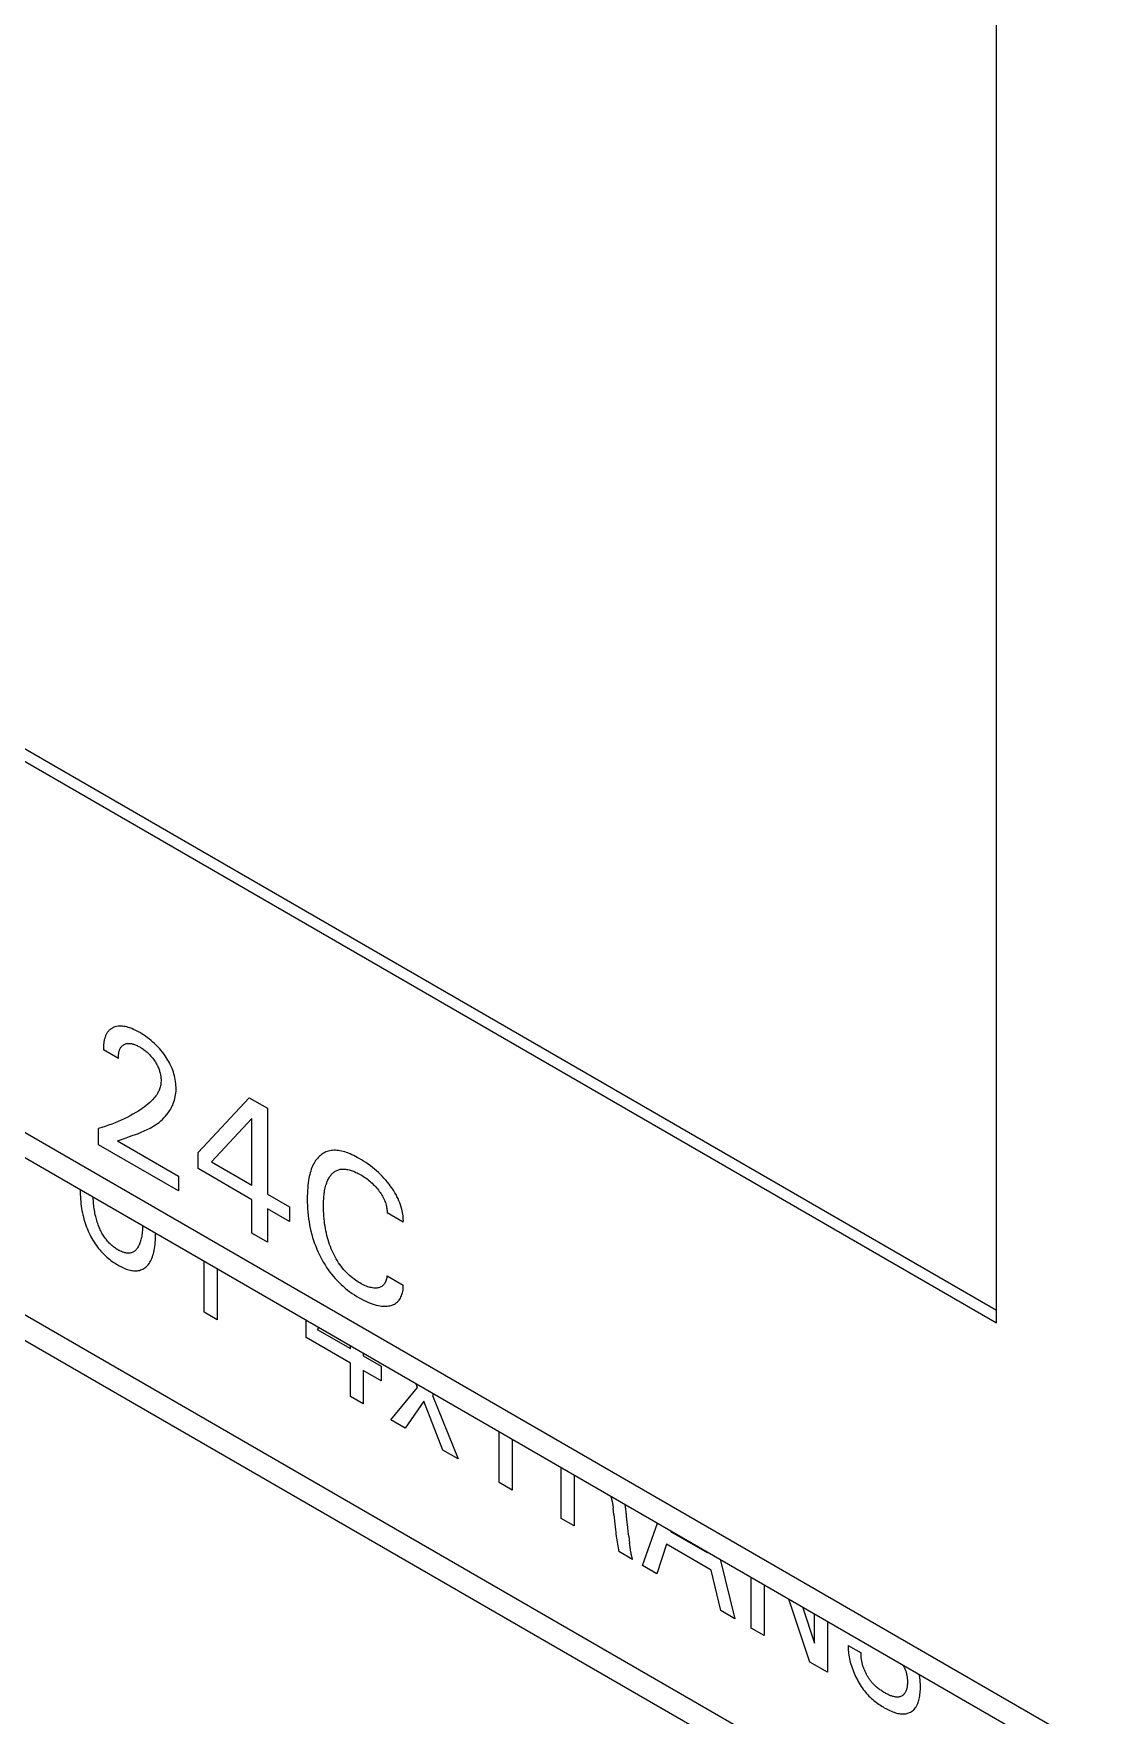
# Model space of a CAD drawing. Extents: x 0 to 420, y 0 to 297.
# Drawn here: x 179.54 to 193.99, y 131.68 to 154.25 of the extents above; entities that cross this region are included whole.
import ezdxf

# ---------------------------------------------------------------- set-up
doc = ezdxf.new("R2010")
doc.units = 0
doc.header["$LTSCALE"] = 23.1
doc.layers.get('0').update_dxf_attribs({"linetype": 'CONTINUOUS'})
doc.layers.add('40000_ISO', color=7, linetype='CONTINUOUS')

msp = doc.modelspace()

# ---------------------------------------------------------------- linework, layer by layer
at = {"color": 7, "linetype": 'CONTINUOUS'}
for p, q in [((184.502, 138.301), (184.284, 138.427)), ((184.284, 137.581), (184.502, 137.456))]:
    msp.add_line(p, q, dxfattribs=at)
for points in [[(184.502, 138.301), (184.503, 138.321), (184.502, 138.342), (184.5, 138.363), (184.498, 138.385), (184.495, 138.407), (184.491, 138.429), (184.486, 138.451), (184.481, 138.474), (184.473, 138.503), (184.464, 138.531), (184.454, 138.56), (184.443, 138.588), (184.431, 138.616), (184.417, 138.644), (184.404, 138.669), (184.39, 138.694), (184.375, 138.718), (184.36, 138.742), (184.344, 138.765), (184.327, 138.788), (184.311, 138.81), (184.288, 138.838), (184.266, 138.865), (184.242, 138.891), (184.219, 138.916), (184.195, 138.94), (184.168, 138.965), (184.142, 138.989), (184.115, 139.012), (184.088, 139.034), (184.061, 139.055), (184.03, 139.077), (184, 139.098), (183.969, 139.118), (183.939, 139.137), (183.908, 139.155), (183.884, 139.169), (183.86, 139.182), (183.836, 139.194), (183.812, 139.205), (183.788, 139.216), (183.764, 139.225), (183.74, 139.234), (183.717, 139.242), (183.693, 139.248), (183.672, 139.253), (183.652, 139.257), (183.631, 139.261), (183.611, 139.263), (183.591, 139.264), (183.572, 139.264), (183.553, 139.263), (183.534, 139.261), (183.516, 139.258), (183.498, 139.254), (183.481, 139.249), (183.464, 139.242), (183.448, 139.235), (183.432, 139.227), (183.417, 139.217), (183.403, 139.207), (183.389, 139.196), (183.376, 139.184), (183.362, 139.171), (183.349, 139.156), (183.337, 139.141), (183.325, 139.125), (183.314, 139.108), (183.304, 139.09), (183.294, 139.072), (183.285, 139.053), (183.276, 139.031), (183.267, 139.009), (183.26, 138.986), (183.253, 138.962), (183.246, 138.938), (183.24, 138.913), (183.235, 138.888), (183.231, 138.862), (183.225, 138.828), (183.221, 138.794), (183.218, 138.759), (183.215, 138.723), (183.214, 138.687), (183.213, 138.65), (183.212, 138.613)], [(183.439, 138.673), (183.441, 138.688), (183.443, 138.702), (183.446, 138.722), (183.45, 138.741), (183.454, 138.759), (183.458, 138.777), (183.463, 138.795), (183.469, 138.812), (183.474, 138.829), (183.481, 138.846), (183.486, 138.858), (183.492, 138.871), (183.498, 138.883), (183.505, 138.895), (183.512, 138.906), (183.519, 138.917), (183.527, 138.927), (183.535, 138.937), (183.543, 138.946), (183.552, 138.955), (183.561, 138.963), (183.57, 138.97), (183.579, 138.977), (183.589, 138.983), (183.599, 138.989), (183.61, 138.994), (183.621, 138.999), (183.632, 139.003), (183.644, 139.006), (183.655, 139.009), (183.667, 139.01), (183.68, 139.012), (183.693, 139.012), (183.705, 139.012), (183.718, 139.011), (183.732, 139.01), (183.745, 139.008), (183.759, 139.005), (183.773, 139.002), (183.788, 138.998), (183.803, 138.993), (183.819, 138.988), (183.835, 138.982), (183.851, 138.975), (183.866, 138.968), (183.882, 138.961), (183.898, 138.953), (183.914, 138.944), (183.93, 138.935), (183.948, 138.924), (183.966, 138.913), (183.984, 138.901), (184.002, 138.889), (184.02, 138.876), (184.036, 138.863), (184.052, 138.85), (184.068, 138.836), (184.084, 138.822), (184.099, 138.807), (184.114, 138.792), (184.128, 138.777), (184.141, 138.762), (184.155, 138.746), (184.168, 138.729), (184.18, 138.713), (184.192, 138.697), (184.203, 138.681), (184.213, 138.664), (184.223, 138.647), (184.233, 138.63), (184.241, 138.613), (184.248, 138.596), (184.255, 138.579), (184.261, 138.563), (184.266, 138.546), (184.271, 138.529), (184.275, 138.513), (184.278, 138.498), (184.28, 138.483), (184.282, 138.469), (184.284, 138.454), (184.284, 138.44), (184.284, 138.427)], [(183.212, 138.613), (183.213, 138.569), (183.214, 138.525), (183.217, 138.481), (183.22, 138.436), (183.225, 138.39), (183.231, 138.344), (183.237, 138.303), (183.244, 138.262), (183.253, 138.22), (183.262, 138.178), (183.273, 138.136), (183.285, 138.093), (183.298, 138.054), (183.311, 138.015), (183.326, 137.976), (183.342, 137.937), (183.359, 137.898), (183.377, 137.859), (183.394, 137.825), (183.412, 137.791), (183.431, 137.758), (183.451, 137.725), (183.472, 137.692), (183.494, 137.661), (183.516, 137.63), (183.54, 137.6), (183.564, 137.57), (183.589, 137.542), (183.614, 137.515), (183.64, 137.488), (183.667, 137.463), (183.693, 137.439), (183.723, 137.413), (183.754, 137.389), (183.784, 137.366), (183.815, 137.344), (183.846, 137.323), (183.877, 137.304), (183.908, 137.285), (183.938, 137.269), (183.968, 137.253), (183.997, 137.239), (184.027, 137.225), (184.057, 137.213), (184.084, 137.203), (184.11, 137.195), (184.137, 137.187), (184.163, 137.181), (184.189, 137.176), (184.209, 137.174), (184.229, 137.172), (184.248, 137.172), (184.268, 137.172), (184.287, 137.173), (184.305, 137.175), (184.322, 137.179), (184.338, 137.183), (184.354, 137.188), (184.37, 137.194), (184.384, 137.201), (184.398, 137.21), (184.412, 137.22), (184.423, 137.23), (184.434, 137.241), (184.445, 137.254), (184.454, 137.267), (184.463, 137.281), (184.47, 137.297), (184.478, 137.313), (184.484, 137.331), (184.49, 137.35), (184.494, 137.369), (184.498, 137.39), (184.5, 137.411), (184.502, 137.433), (184.502, 137.456)], [(184.284, 137.581), (184.282, 137.566), (184.28, 137.551), (184.277, 137.537), (184.273, 137.524), (184.268, 137.511), (184.263, 137.498), (184.257, 137.487), (184.251, 137.477), (184.244, 137.468), (184.237, 137.459), (184.229, 137.451), (184.221, 137.444), (184.212, 137.437), (184.202, 137.432), (184.192, 137.427), (184.181, 137.423), (184.17, 137.42), (184.158, 137.418), (184.145, 137.416), (184.132, 137.415), (184.118, 137.415), (184.104, 137.416), (184.089, 137.418), (184.074, 137.421), (184.058, 137.424), (184.042, 137.429), (184.026, 137.434), (184.01, 137.44), (183.992, 137.447), (183.974, 137.455), (183.956, 137.464), (183.938, 137.474), (183.92, 137.484), (183.9, 137.496), (183.88, 137.508), (183.86, 137.522), (183.84, 137.536), (183.82, 137.551), (183.801, 137.567), (183.781, 137.584), (183.762, 137.601), (183.742, 137.621), (183.723, 137.641), (183.704, 137.662), (183.685, 137.684), (183.667, 137.707), (183.65, 137.73), (183.633, 137.754), (183.617, 137.78), (183.601, 137.806), (183.586, 137.833), (183.572, 137.86), (183.559, 137.888), (183.546, 137.915), (183.534, 137.943), (183.523, 137.972), (183.512, 138.002), (183.502, 138.031), (183.493, 138.061), (183.484, 138.09), (183.477, 138.119), (183.469, 138.152), (183.462, 138.184), (183.456, 138.216), (183.451, 138.248), (183.446, 138.279), (183.442, 138.31), (183.439, 138.346), (183.436, 138.381), (183.433, 138.415), (183.432, 138.449), (183.431, 138.483), (183.431, 138.516), (183.431, 138.549), (183.432, 138.58), (183.434, 138.612), (183.436, 138.642), (183.439, 138.673)]]:
    msp.add_lwpolyline(points, dxfattribs=at)
at = {"layer": '40000_ISO', "color": 7, "linetype": 'CONTINUOUS'}
for p, q in [((192.467, 136.951), (192.467, 158.017)), ((169.133, 150.423), (192.467, 136.951)), ((192.467, 137.115), (169.274, 150.505)), ((164.855, 147.912), (213.999, 119.54)), ((165.061, 147.455), (214.206, 119.082)), ((220.009, 113.62), (170.865, 141.993)), ((171.072, 141.535), (220.216, 113.162)), ((180.51, 140.81), (180.506, 140.802)), ((180.514, 140.819), (180.51, 140.81)), ((180.518, 140.827), (180.514, 140.819)), ((180.523, 140.834), (180.518, 140.827)), ((180.527, 140.842), (180.523, 140.834)), ((180.532, 140.849), (180.527, 140.842)), ((180.538, 140.856), (180.532, 140.849)), ((180.543, 140.862), (180.538, 140.856)), ((180.549, 140.869), (180.543, 140.862)), ((180.555, 140.875), (180.549, 140.869)), ((180.561, 140.88), (180.555, 140.875)), ((180.567, 140.885), (180.561, 140.88)), ((180.573, 140.89), (180.567, 140.885)), ((180.58, 140.895), (180.573, 140.89)), ((180.587, 140.9), (180.58, 140.895)), ((180.594, 140.904), (180.587, 140.9)), ((180.601, 140.907), (180.594, 140.904)), ((180.609, 140.911), (180.601, 140.907)), ((180.616, 140.914), (180.609, 140.911)), ((180.622, 140.916), (180.616, 140.914)), ((180.628, 140.919), (180.622, 140.916)), ((180.634, 140.921), (180.628, 140.919)), ((180.653, 140.925), (180.634, 140.921)), ((180.673, 140.928), (180.653, 140.925)), ((180.693, 140.93), (180.673, 140.928)), ((180.713, 140.93), (180.693, 140.93)), ((180.732, 140.929), (180.713, 140.93)), ((180.751, 140.926), (180.732, 140.929)), ((180.77, 140.923), (180.751, 140.926)), ((180.79, 140.919), (180.77, 140.923)), ((180.809, 140.913), (180.79, 140.919)), ((180.829, 140.907), (180.809, 140.913)), ((180.856, 140.897), (180.829, 140.907)), ((180.882, 140.885), (180.856, 140.897)), ((180.909, 140.873), (180.882, 140.885)), ((180.936, 140.859), (180.909, 140.873)), ((180.963, 140.844), (180.936, 140.859)), ((180.99, 140.828), (180.963, 140.844)), ((181.016, 140.811), (180.99, 140.828)), ((181.042, 140.794), (181.016, 140.811)), ((180.476, 140.651), (180.475, 140.639)), ((180.475, 140.639), (180.475, 140.626)), ((180.475, 140.626), (180.475, 140.614)), ((180.677, 140.497), (180.475, 140.614)), ((180.477, 140.676), (180.476, 140.664)), ((180.476, 140.664), (180.476, 140.651)), ((180.478, 140.688), (180.477, 140.676)), ((180.48, 140.699), (180.478, 140.688)), ((180.481, 140.711), (180.48, 140.699)), ((180.483, 140.723), (180.481, 140.711)), ((180.485, 140.734), (180.483, 140.723)), ((180.488, 140.745), (180.485, 140.734)), ((180.491, 140.756), (180.488, 140.745)), ((180.493, 140.765), (180.491, 140.756)), ((180.496, 140.775), (180.493, 140.765)), ((180.499, 140.784), (180.496, 140.775)), ((180.503, 140.793), (180.499, 140.784)), ((180.506, 140.802), (180.503, 140.793)), ((180.683, 140.572), (180.685, 140.584)), ((180.685, 140.584), (180.688, 140.594)), ((180.688, 140.594), (180.691, 140.604)), ((180.691, 140.604), (180.694, 140.613)), ((180.694, 140.613), (180.698, 140.622)), ((180.698, 140.622), (180.702, 140.63)), ((180.702, 140.63), (180.707, 140.639)), ((180.707, 140.639), (180.712, 140.646)), ((180.712, 140.646), (180.717, 140.653)), ((180.717, 140.653), (180.722, 140.66)), ((180.722, 140.66), (180.728, 140.666)), ((180.728, 140.666), (180.735, 140.671)), ((180.735, 140.671), (180.741, 140.676)), ((180.741, 140.676), (180.748, 140.681)), ((180.748, 140.681), (180.755, 140.685)), ((180.755, 140.685), (180.763, 140.688)), ((180.763, 140.688), (180.771, 140.691)), ((180.771, 140.691), (180.779, 140.694)), ((180.779, 140.694), (180.787, 140.696)), ((180.787, 140.696), (180.796, 140.697)), ((180.796, 140.697), (180.805, 140.698)), ((180.805, 140.698), (180.814, 140.699)), ((180.814, 140.699), (180.823, 140.698)), ((180.823, 140.698), (180.833, 140.698)), ((180.833, 140.698), (180.843, 140.697)), ((180.843, 140.697), (180.852, 140.695)), ((180.852, 140.695), (180.862, 140.693)), ((180.862, 140.693), (180.873, 140.69)), ((180.873, 140.69), (180.883, 140.687)), ((180.883, 140.687), (180.894, 140.683)), ((180.894, 140.683), (180.906, 140.679)), ((180.906, 140.679), (180.917, 140.674)), ((180.917, 140.674), (180.929, 140.668)), ((180.929, 140.668), (180.94, 140.663)), ((180.94, 140.663), (180.952, 140.657)), ((180.952, 140.657), (180.963, 140.65)), ((180.963, 140.65), (180.976, 140.642)), ((180.976, 140.642), (180.99, 140.634)), ((180.99, 140.634), (181.003, 140.625)), ((181.003, 140.625), (181.016, 140.616)), ((181.016, 140.616), (181.029, 140.607)), ((181.029, 140.607), (181.042, 140.597)), ((181.068, 140.775), (181.042, 140.794)), ((181.042, 140.597), (181.052, 140.589)), ((181.052, 140.589), (181.062, 140.58)), ((181.094, 140.755), (181.068, 140.775)), ((181.118, 140.736), (181.094, 140.755)), ((181.141, 140.717), (181.118, 140.736)), ((181.163, 140.696), (181.141, 140.717)), ((181.186, 140.674), (181.163, 140.696)), ((181.208, 140.651), (181.186, 140.674)), ((181.228, 140.629), (181.208, 140.651)), ((181.248, 140.606), (181.228, 140.629)), ((181.267, 140.582), (181.248, 140.606)), ((180.677, 140.523), (180.678, 140.536)), ((180.677, 140.51), (180.677, 140.523)), ((180.677, 140.497), (180.677, 140.51)), ((180.678, 140.536), (180.679, 140.548)), ((180.679, 140.548), (180.681, 140.56)), ((180.681, 140.56), (180.683, 140.572)), ((181.062, 140.58), (181.071, 140.571)), ((181.071, 140.571), (181.081, 140.562)), ((181.081, 140.562), (181.091, 140.553)), ((181.091, 140.553), (181.1, 140.543)), ((181.1, 140.543), (181.109, 140.533)), ((181.109, 140.533), (181.119, 140.522)), ((181.119, 140.522), (181.129, 140.51)), ((181.129, 140.51), (181.139, 140.498)), ((181.139, 140.498), (181.148, 140.486)), ((181.148, 140.486), (181.157, 140.473)), ((181.157, 140.473), (181.166, 140.46)), ((181.166, 140.46), (181.174, 140.449)), ((181.174, 140.449), (181.181, 140.437)), ((181.181, 140.437), (181.188, 140.424)), ((181.188, 140.424), (181.195, 140.412)), ((181.195, 140.412), (181.201, 140.4)), ((181.201, 140.4), (181.207, 140.387)), ((181.207, 140.387), (181.213, 140.374)), ((181.213, 140.374), (181.218, 140.362)), ((181.218, 140.362), (181.223, 140.349)), ((181.286, 140.558), (181.267, 140.582)), ((181.304, 140.532), (181.286, 140.558)), ((181.319, 140.509), (181.304, 140.532)), ((181.334, 140.486), (181.319, 140.509)), ((181.348, 140.462), (181.334, 140.486)), ((181.362, 140.438), (181.348, 140.462)), ((181.374, 140.413), (181.362, 140.438)), ((181.386, 140.388), (181.374, 140.413)), ((181.397, 140.363), (181.386, 140.388)), ((181.406, 140.339), (181.397, 140.363)), ((181.223, 140.349), (181.227, 140.336)), ((181.227, 140.336), (181.231, 140.323)), ((181.231, 140.323), (181.235, 140.31)), ((181.235, 140.31), (181.238, 140.298)), ((181.238, 140.298), (181.241, 140.285)), ((181.241, 140.285), (181.243, 140.271)), ((181.245, 140.143), (181.242, 140.128)), ((181.243, 140.271), (181.246, 140.257)), ((181.248, 140.159), (181.245, 140.143)), ((181.246, 140.257), (181.247, 140.244)), ((181.247, 140.244), (181.249, 140.23)), ((181.249, 140.175), (181.248, 140.159)), ((181.249, 140.23), (181.25, 140.217)), ((181.25, 140.192), (181.249, 140.175)), ((181.25, 140.217), (181.25, 140.204)), ((181.25, 140.204), (181.25, 140.192)), ((181.415, 140.314), (181.406, 140.339)), ((181.423, 140.289), (181.415, 140.314)), ((181.429, 140.264), (181.423, 140.289)), ((181.435, 140.239), (181.429, 140.264)), ((181.441, 140.213), (181.435, 140.239)), ((181.445, 140.186), (181.441, 140.213)), ((181.448, 140.16), (181.445, 140.186)), ((181.45, 140.135), (181.448, 140.16)), ((181.452, 140.11), (181.45, 140.135)), ((181.099, 139.906), (181.074, 139.884)), ((181.113, 139.919), (181.099, 139.906)), ((181.127, 139.933), (181.113, 139.919)), ((181.141, 139.947), (181.127, 139.933)), ((181.154, 139.962), (181.141, 139.947)), ((181.167, 139.977), (181.154, 139.962)), ((181.179, 139.993), (181.167, 139.977)), ((181.191, 140.01), (181.179, 139.993)), ((181.202, 140.028), (181.191, 140.01)), ((181.212, 140.047), (181.202, 140.028)), ((181.218, 140.059), (181.212, 140.047)), ((181.224, 140.072), (181.218, 140.059)), ((181.229, 140.085), (181.224, 140.072)), ((181.234, 140.099), (181.229, 140.085)), ((181.238, 140.113), (181.234, 140.099)), ((181.242, 140.128), (181.238, 140.113)), ((181.414, 139.891), (181.422, 139.913)), ((181.422, 139.913), (181.429, 139.935)), ((181.429, 139.935), (181.436, 139.958)), ((181.436, 139.958), (181.441, 139.982)), ((181.441, 139.982), (181.445, 140.007)), ((181.445, 140.007), (181.449, 140.032)), ((181.449, 140.032), (181.451, 140.058)), ((181.451, 140.058), (181.452, 140.085)), ((181.452, 140.085), (181.452, 140.11)), ((181.746, 139.234), (182.432, 139.969)), ((182.432, 139.969), (182.678, 139.827)), ((180.756, 139.686), (180.715, 139.667)), ((180.795, 139.706), (180.756, 139.686)), ((180.834, 139.726), (180.795, 139.706)), ((180.873, 139.747), (180.834, 139.726)), ((180.91, 139.769), (180.873, 139.747)), ((180.939, 139.786), (180.91, 139.769)), ((180.967, 139.804), (180.939, 139.786)), ((180.994, 139.823), (180.967, 139.804)), ((181.021, 139.842), (180.994, 139.823)), ((181.048, 139.863), (181.021, 139.842)), ((181.074, 139.884), (181.048, 139.863)), ((181.268, 139.677), (181.289, 139.698)), ((181.289, 139.698), (181.309, 139.72)), ((181.309, 139.72), (181.328, 139.743)), ((181.328, 139.743), (181.347, 139.767)), ((181.347, 139.767), (181.364, 139.793)), ((181.364, 139.793), (181.375, 139.811)), ((181.375, 139.811), (181.386, 139.83)), ((181.386, 139.83), (181.396, 139.85)), ((181.396, 139.85), (181.406, 139.87)), ((181.406, 139.87), (181.414, 139.891)), ((182.469, 139.691), (181.928, 139.109)), ((182.469, 138.796), (182.469, 139.691)), ((182.678, 139.827), (182.678, 138.676)), ((180.456, 139.568), (180.411, 139.555)), ((180.411, 139.339), (180.411, 139.555)), ((180.501, 139.583), (180.456, 139.568)), ((180.545, 139.599), (180.501, 139.583)), ((180.589, 139.615), (180.545, 139.599)), ((180.632, 139.632), (180.589, 139.615)), ((180.674, 139.649), (180.632, 139.632)), ((180.715, 139.667), (180.674, 139.649)), ((180.824, 139.447), (180.864, 139.461)), ((180.864, 139.461), (180.905, 139.476)), ((180.905, 139.476), (180.945, 139.491)), ((180.945, 139.491), (180.985, 139.507)), ((180.985, 139.507), (181.025, 139.524)), ((181.025, 139.524), (181.064, 139.542)), ((181.064, 139.542), (181.102, 139.561)), ((181.102, 139.561), (181.127, 139.575)), ((181.127, 139.575), (181.152, 139.59)), ((181.152, 139.59), (181.177, 139.605)), ((181.177, 139.605), (181.2, 139.622)), ((181.2, 139.622), (181.224, 139.639)), ((181.224, 139.639), (181.246, 139.658)), ((181.246, 139.658), (181.268, 139.677)), ((181.484, 138.72), (180.411, 139.339)), ((180.665, 139.389), (180.704, 139.404)), ((180.665, 139.389), (181.484, 138.916)), ((180.704, 139.404), (180.743, 139.418)), ((180.743, 139.418), (180.783, 139.433)), ((180.783, 139.433), (180.824, 139.447)), ((181.746, 139.018), (181.746, 139.234)), ((182.469, 138.6), (181.746, 139.018)), ((181.928, 139.109), (182.469, 138.796)), ((181.484, 138.916), (181.484, 138.72)), ((180.164, 138.73), (180.164, 138.7)), ((180.164, 138.7), (180.165, 138.669)), ((180.165, 138.669), (180.167, 138.639)), ((180.167, 138.639), (180.169, 138.607)), ((180.169, 138.607), (180.171, 138.576)), ((180.171, 138.576), (180.175, 138.544)), ((180.34, 138.612), (180.339, 138.634)), ((180.341, 138.59), (180.34, 138.612)), ((180.343, 138.568), (180.341, 138.59)), ((180.345, 138.546), (180.343, 138.568)), ((182.469, 138.151), (182.469, 138.6)), ((182.678, 138.676), (182.972, 138.506)), ((180.175, 138.544), (180.179, 138.512)), ((180.179, 138.512), (180.183, 138.484)), ((180.183, 138.484), (180.188, 138.456)), ((180.188, 138.456), (180.193, 138.427)), ((180.193, 138.427), (180.2, 138.398)), ((180.2, 138.398), (180.207, 138.369)), ((180.207, 138.369), (180.214, 138.34)), ((180.214, 138.34), (180.223, 138.311)), ((180.347, 138.523), (180.345, 138.546)), ((180.349, 138.503), (180.347, 138.523)), ((180.352, 138.482), (180.349, 138.503)), ((180.355, 138.461), (180.352, 138.482)), ((180.359, 138.44), (180.355, 138.461)), ((180.363, 138.419), (180.359, 138.44)), ((180.367, 138.398), (180.363, 138.419)), ((180.372, 138.377), (180.367, 138.398)), ((180.377, 138.358), (180.372, 138.377)), ((180.382, 138.339), (180.377, 138.358)), ((180.388, 138.32), (180.382, 138.339)), ((182.678, 138.48), (182.678, 138.031)), ((182.972, 138.31), (182.678, 138.48)), ((182.972, 138.506), (182.972, 138.31)), ((180.223, 138.311), (180.231, 138.285)), ((180.231, 138.285), (180.24, 138.258)), ((180.24, 138.258), (180.25, 138.232)), ((180.25, 138.232), (180.261, 138.206)), ((180.261, 138.206), (180.272, 138.179)), ((180.272, 138.179), (180.284, 138.153)), ((180.284, 138.153), (180.297, 138.127)), ((180.297, 138.127), (180.309, 138.103)), ((180.309, 138.103), (180.322, 138.079)), ((180.394, 138.3), (180.388, 138.32)), ((180.4, 138.281), (180.394, 138.3)), ((180.407, 138.262), (180.4, 138.281)), ((180.415, 138.243), (180.407, 138.262)), ((180.421, 138.228), (180.415, 138.243)), ((180.427, 138.213), (180.421, 138.228)), ((180.434, 138.198), (180.427, 138.213)), ((180.441, 138.184), (180.434, 138.198)), ((180.448, 138.169), (180.441, 138.184)), ((180.456, 138.154), (180.448, 138.169)), ((180.464, 138.14), (180.456, 138.154)), ((180.472, 138.126), (180.464, 138.14)), ((180.481, 138.112), (180.472, 138.126)), ((180.491, 138.097), (180.481, 138.112)), ((180.99, 138.113), (180.986, 138.096)), ((180.992, 138.131), (180.99, 138.113)), ((180.995, 138.149), (180.992, 138.131)), ((180.997, 138.169), (180.995, 138.149)), ((180.999, 138.189), (180.997, 138.169)), ((181, 138.21), (180.999, 138.189)), ((181.002, 138.23), (181, 138.21)), ((181.002, 138.252), (181.002, 138.23)), ((181.176, 138.116), (181.177, 138.146)), ((181.176, 138.086), (181.176, 138.116)), ((182.678, 138.031), (182.469, 138.151)), ((180.322, 138.079), (180.336, 138.056)), ((180.336, 138.056), (180.35, 138.032)), ((180.35, 138.032), (180.365, 138.01)), ((180.365, 138.01), (180.381, 137.987)), ((180.381, 137.987), (180.397, 137.966)), ((180.397, 137.966), (180.411, 137.947)), ((180.411, 137.947), (180.426, 137.929)), ((180.426, 137.929), (180.442, 137.911)), ((180.442, 137.911), (180.457, 137.894)), ((180.457, 137.894), (180.473, 137.878)), ((180.473, 137.878), (180.489, 137.862)), ((180.501, 138.083), (180.491, 138.097)), ((180.511, 138.07), (180.501, 138.083)), ((180.522, 138.056), (180.511, 138.07)), ((180.533, 138.043), (180.522, 138.056)), ((180.544, 138.031), (180.533, 138.043)), ((180.555, 138.019), (180.544, 138.031)), ((180.567, 138.007), (180.555, 138.019)), ((180.578, 137.996), (180.567, 138.007)), ((180.589, 137.986), (180.578, 137.996)), ((180.601, 137.977), (180.589, 137.986)), ((180.612, 137.967), (180.601, 137.977)), ((180.624, 137.959), (180.612, 137.967)), ((180.636, 137.95), (180.624, 137.959)), ((180.648, 137.943), (180.636, 137.95)), ((180.659, 137.935), (180.648, 137.943)), ((180.671, 137.928), (180.659, 137.935)), ((180.683, 137.921), (180.671, 137.928)), ((180.695, 137.915), (180.683, 137.921)), ((180.707, 137.909), (180.695, 137.915)), ((180.719, 137.904), (180.707, 137.909)), ((180.73, 137.899), (180.719, 137.904)), ((180.742, 137.895), (180.73, 137.899)), ((180.753, 137.892), (180.742, 137.895)), ((180.765, 137.888), (180.753, 137.892)), ((180.776, 137.886), (180.765, 137.888)), ((180.788, 137.884), (180.776, 137.886)), ((180.799, 137.883), (180.788, 137.884)), ((180.81, 137.883), (180.799, 137.883)), ((180.821, 137.883), (180.81, 137.883)), ((180.832, 137.884), (180.821, 137.883)), ((180.842, 137.886), (180.832, 137.884)), ((180.852, 137.889), (180.842, 137.886)), ((180.862, 137.892), (180.852, 137.889)), ((180.87, 137.896), (180.862, 137.892)), ((180.879, 137.901), (180.87, 137.896)), ((180.887, 137.906), (180.879, 137.901)), ((180.894, 137.911), (180.887, 137.906)), ((180.902, 137.917), (180.894, 137.911)), ((180.909, 137.924), (180.902, 137.917)), ((180.916, 137.931), (180.909, 137.924)), ((180.922, 137.939), (180.916, 137.931)), ((180.928, 137.947), (180.922, 137.939)), ((180.935, 137.957), (180.928, 137.947)), ((180.942, 137.968), (180.935, 137.957)), ((180.948, 137.98), (180.942, 137.968)), ((180.954, 137.992), (180.948, 137.98)), ((180.96, 138.005), (180.954, 137.992)), ((180.965, 138.018), (180.96, 138.005)), ((180.97, 138.031), (180.965, 138.018)), ((180.975, 138.047), (180.97, 138.031)), ((180.979, 138.063), (180.975, 138.047)), ((180.983, 138.079), (180.979, 138.063)), ((180.986, 138.096), (180.983, 138.079)), ((181.141, 137.855), (181.147, 137.876)), ((181.147, 137.876), (181.153, 137.898)), ((181.153, 137.898), (181.158, 137.921)), ((181.158, 137.921), (181.162, 137.944)), ((181.162, 137.944), (181.166, 137.972)), ((181.166, 137.972), (181.169, 138)), ((181.169, 138), (181.172, 138.028)), ((181.172, 138.028), (181.174, 138.057)), ((181.174, 138.057), (181.176, 138.086)), ((180.489, 137.862), (180.505, 137.846)), ((180.505, 137.846), (180.522, 137.832)), ((180.522, 137.832), (180.54, 137.816)), ((180.54, 137.816), (180.558, 137.801)), ((180.558, 137.801), (180.577, 137.787)), ((180.577, 137.787), (180.595, 137.773)), ((180.595, 137.773), (180.614, 137.76)), ((180.614, 137.76), (180.633, 137.748)), ((180.633, 137.748), (180.652, 137.736)), ((180.652, 137.736), (180.67, 137.725)), ((180.67, 137.725), (180.689, 137.714)), ((180.689, 137.714), (180.708, 137.704)), ((180.708, 137.704), (180.727, 137.695)), ((180.727, 137.695), (180.745, 137.686)), ((180.745, 137.686), (180.764, 137.679)), ((180.764, 137.679), (180.783, 137.671)), ((180.783, 137.671), (180.801, 137.665)), ((180.801, 137.665), (180.819, 137.66)), ((180.819, 137.66), (180.836, 137.656)), ((180.836, 137.656), (180.852, 137.652)), ((180.852, 137.652), (180.868, 137.65)), ((180.868, 137.65), (180.884, 137.648)), ((180.929, 137.648), (180.944, 137.65)), ((180.944, 137.65), (180.96, 137.653)), ((180.96, 137.653), (180.975, 137.658)), ((180.975, 137.658), (180.99, 137.663)), ((180.99, 137.663), (181.005, 137.67)), ((181.005, 137.67), (181.018, 137.677)), ((181.018, 137.677), (181.032, 137.686)), ((181.032, 137.686), (181.044, 137.696)), ((181.044, 137.696), (181.057, 137.707)), ((181.057, 137.707), (181.069, 137.719)), ((181.069, 137.719), (181.08, 137.733)), ((181.08, 137.733), (181.09, 137.747)), ((181.09, 137.747), (181.1, 137.762)), ((181.1, 137.762), (181.109, 137.778)), ((181.109, 137.778), (181.118, 137.795)), ((181.118, 137.795), (181.126, 137.814)), ((181.126, 137.814), (181.134, 137.834)), ((181.134, 137.834), (181.141, 137.855)), ((181.829, 137.091), (181.829, 137.774)), ((182.004, 137.673), (182.004, 136.991)), ((180.884, 137.648), (180.899, 137.647)), ((180.899, 137.647), (180.914, 137.647)), ((180.914, 137.647), (180.929, 137.648)), ((182.004, 136.991), (181.829, 137.091)), ((183.198, 136.967), (183.206, 136.979)), ((183.198, 136.751), (183.198, 136.967)), ((183.791, 136.408), (183.198, 136.751)), ((183.366, 136.887), (183.347, 136.861)), ((183.347, 136.861), (183.791, 136.604)), ((183.791, 136.604), (183.791, 136.641)), ((183.962, 136.543), (183.962, 136.506)), ((183.791, 135.959), (183.791, 136.408)), ((183.962, 136.506), (184.203, 136.366)), ((183.962, 136.31), (183.962, 135.86)), ((184.203, 136.17), (183.962, 136.31)), ((184.203, 136.366), (184.203, 136.17)), ((184.334, 135.646), (184.692, 136.079)), ((184.692, 136.079), (184.669, 136.135)), ((183.962, 135.86), (183.791, 135.959)), ((184.778, 135.896), (184.525, 135.535)), ((185.033, 135.242), (184.778, 135.896)), ((184.909, 135.996), (184.892, 135.975)), ((184.892, 135.975), (185.24, 135.122)), ((184.525, 135.535), (184.334, 135.646)), ((185.79, 134.805), (185.79, 135.487)), ((185.24, 135.122), (185.033, 135.242)), ((185.965, 135.387), (185.965, 134.704)), ((186.622, 134.325), (186.622, 135.007)), ((185.965, 134.704), (185.79, 134.805)), ((186.796, 134.906), (186.796, 134.224)), ((187.286, 134.623), (187.288, 134.617)), ((187.288, 134.617), (187.29, 134.611)), ((187.29, 134.611), (187.292, 134.605)), ((187.292, 134.605), (187.294, 134.599)), ((187.294, 134.599), (187.296, 134.593)), ((187.296, 134.593), (187.297, 134.587)), ((187.297, 134.587), (187.299, 134.58)), ((187.299, 134.58), (187.3, 134.574)), ((187.3, 134.574), (187.302, 134.568)), ((187.302, 134.568), (187.303, 134.562)), ((187.303, 134.562), (187.304, 134.556)), ((187.304, 134.556), (187.306, 134.548)), ((187.306, 134.548), (187.308, 134.54)), ((187.308, 134.54), (187.309, 134.533)), ((187.309, 134.533), (187.31, 134.525)), ((187.31, 134.525), (187.312, 134.517)), ((187.312, 134.517), (187.313, 134.51)), ((187.313, 134.51), (187.314, 134.502)), ((187.314, 134.502), (187.315, 134.494)), ((187.315, 134.494), (187.316, 134.487)), ((187.481, 134.497), (187.479, 134.512)), ((187.484, 134.483), (187.481, 134.497)), ((186.796, 134.224), (186.622, 134.325)), ((187.316, 134.487), (187.317, 134.479)), ((187.317, 134.479), (187.318, 134.471)), ((187.318, 134.471), (187.319, 134.464)), ((187.328, 134.377), (187.319, 134.464)), ((187.328, 134.377), (187.332, 134.335)), ((187.332, 134.335), (187.336, 134.294)), ((187.336, 134.294), (187.341, 134.253)), ((187.486, 134.468), (187.484, 134.483)), ((187.488, 134.453), (187.486, 134.468)), ((187.49, 134.438), (187.488, 134.453)), ((187.492, 134.423), (187.49, 134.438)), ((187.494, 134.409), (187.492, 134.423)), ((187.495, 134.394), (187.494, 134.409)), ((187.497, 134.38), (187.495, 134.394)), ((187.5, 134.353), (187.497, 134.38)), ((187.508, 134.272), (187.5, 134.353)), ((187.511, 134.24), (187.508, 134.272)), ((187.341, 134.253), (187.346, 134.212)), ((187.346, 134.212), (187.351, 134.17)), ((187.351, 134.17), (187.354, 134.143)), ((187.354, 134.143), (187.357, 134.116)), ((187.357, 134.116), (187.361, 134.088)), ((187.361, 134.088), (187.365, 134.06)), ((187.365, 134.06), (187.369, 134.033)), ((187.514, 134.207), (187.511, 134.24)), ((187.521, 134.145), (187.514, 134.207)), ((187.524, 134.116), (187.521, 134.145)), ((187.528, 134.087), (187.524, 134.116)), ((187.528, 134.087), (187.539, 133.987)), ((187.714, 133.694), (187.913, 134.262)), ((188.09, 134.149), (188.579, 133.867)), ((187.369, 134.033), (187.373, 134.005)), ((187.373, 134.005), (187.377, 133.98)), ((187.377, 133.98), (187.381, 133.955)), ((187.381, 133.955), (187.385, 133.93)), ((187.385, 133.93), (187.39, 133.905)), ((187.39, 133.905), (187.395, 133.88)), ((187.58, 133.773), (187.395, 133.88)), ((187.541, 133.971), (187.539, 133.987)), ((187.543, 133.956), (187.541, 133.971)), ((187.546, 133.941), (187.543, 133.956)), ((187.548, 133.925), (187.546, 133.941)), ((187.55, 133.91), (187.548, 133.925)), ((187.552, 133.9), (187.55, 133.91)), ((187.553, 133.891), (187.552, 133.9)), ((187.555, 133.881), (187.553, 133.891)), ((187.557, 133.872), (187.555, 133.881)), ((187.559, 133.862), (187.557, 133.872)), ((187.56, 133.852), (187.559, 133.862)), ((187.562, 133.843), (187.56, 133.852)), ((187.565, 133.833), (187.562, 133.843)), ((187.566, 133.825), (187.565, 133.833)), ((187.568, 133.816), (187.566, 133.825)), ((187.571, 133.807), (187.568, 133.816)), ((188.034, 133.978), (187.907, 133.582)), ((188.634, 133.631), (188.034, 133.978)), ((187.573, 133.799), (187.571, 133.807)), ((187.575, 133.79), (187.573, 133.799)), ((187.578, 133.781), (187.575, 133.79)), ((187.58, 133.773), (187.578, 133.781)), ((187.907, 133.582), (187.714, 133.694)), ((188.763, 133.089), (188.634, 133.631)), ((188.754, 133.776), (188.952, 132.979)), ((189.172, 132.852), (189.172, 133.535)), ((189.346, 133.435), (189.346, 132.752)), ((189.961, 132.397), (189.679, 133.242)), ((189.86, 133.138), (190.022, 132.652)), ((188.952, 132.979), (188.763, 133.089)), ((190.022, 132.652), (190.022, 133.044)), ((190.196, 132.944), (190.196, 132.261)), ((189.346, 132.752), (189.172, 132.852)), ((190.474, 132.621), (190.474, 132.601)), ((190.474, 132.621), (190.649, 132.52)), ((190.474, 132.601), (190.474, 132.58)), ((190.474, 132.58), (190.475, 132.558)), ((190.475, 132.558), (190.477, 132.536)), ((190.477, 132.536), (190.48, 132.513)), ((190.48, 132.513), (190.483, 132.49)), ((190.483, 132.49), (190.487, 132.466)), ((190.487, 132.466), (190.492, 132.442)), ((190.648, 132.503), (190.649, 132.512)), ((190.648, 132.495), (190.648, 132.503)), ((190.648, 132.486), (190.648, 132.495)), ((190.648, 132.477), (190.648, 132.486)), ((190.648, 132.468), (190.648, 132.477)), ((190.649, 132.459), (190.648, 132.468)), ((190.649, 132.512), (190.649, 132.52)), ((190.65, 132.45), (190.649, 132.459)), ((190.196, 132.261), (189.961, 132.397)), ((190.492, 132.442), (190.497, 132.418)), ((190.497, 132.418), (190.503, 132.394)), ((190.503, 132.394), (190.51, 132.37)), ((190.51, 132.37), (190.518, 132.345)), ((190.518, 132.345), (190.526, 132.321)), ((190.526, 132.321), (190.535, 132.296)), ((190.535, 132.296), (190.544, 132.272)), ((190.544, 132.272), (190.553, 132.249)), ((190.553, 132.249), (190.563, 132.226)), ((190.651, 132.44), (190.65, 132.45)), ((190.652, 132.431), (190.651, 132.44)), ((190.654, 132.421), (190.652, 132.431)), ((190.656, 132.412), (190.654, 132.421)), ((190.657, 132.402), (190.656, 132.412)), ((190.66, 132.392), (190.657, 132.402)), ((190.662, 132.382), (190.66, 132.392)), ((190.665, 132.372), (190.662, 132.382)), ((190.667, 132.362), (190.665, 132.372)), ((190.67, 132.352), (190.667, 132.362)), ((190.673, 132.342), (190.67, 132.352)), ((190.677, 132.332), (190.673, 132.342)), ((190.68, 132.322), (190.677, 132.332)), ((190.684, 132.312), (190.68, 132.322)), ((190.688, 132.302), (190.684, 132.312)), ((190.692, 132.292), (190.688, 132.302)), ((190.696, 132.282), (190.692, 132.292)), ((190.701, 132.272), (190.696, 132.282)), ((190.705, 132.262), (190.701, 132.272)), ((190.71, 132.252), (190.705, 132.262)), ((190.715, 132.242), (190.71, 132.252)), ((190.72, 132.232), (190.715, 132.242)), ((191.206, 132.361), (191.212, 132.35)), ((191.212, 132.35), (191.218, 132.34)), ((191.218, 132.34), (191.224, 132.329)), ((191.224, 132.329), (191.229, 132.318)), ((191.229, 132.318), (191.234, 132.308)), ((191.234, 132.308), (191.239, 132.297)), ((191.239, 132.297), (191.243, 132.286)), ((191.243, 132.286), (191.247, 132.276)), ((191.247, 132.276), (191.251, 132.265)), ((191.251, 132.265), (191.254, 132.254)), ((191.254, 132.254), (191.257, 132.244)), ((191.257, 132.244), (191.259, 132.233)), ((190.563, 132.226), (190.574, 132.203)), ((190.574, 132.203), (190.585, 132.18)), ((190.585, 132.18), (190.597, 132.158)), ((190.597, 132.158), (190.609, 132.135)), ((190.609, 132.135), (190.621, 132.114)), ((190.621, 132.114), (190.634, 132.092)), ((190.634, 132.092), (190.648, 132.071)), ((190.648, 132.071), (190.662, 132.051)), ((190.662, 132.051), (190.676, 132.031)), ((190.676, 132.031), (190.691, 132.012)), ((190.691, 132.012), (190.706, 131.993)), ((190.725, 132.222), (190.72, 132.232)), ((190.73, 132.213), (190.725, 132.222)), ((190.736, 132.203), (190.73, 132.213)), ((190.741, 132.194), (190.736, 132.203)), ((190.747, 132.185), (190.741, 132.194)), ((190.753, 132.176), (190.747, 132.185)), ((190.759, 132.167), (190.753, 132.176)), ((190.765, 132.158), (190.759, 132.167)), ((190.772, 132.149), (190.765, 132.158)), ((190.778, 132.141), (190.772, 132.149)), ((190.785, 132.133), (190.778, 132.141)), ((190.791, 132.125), (190.785, 132.133)), ((190.798, 132.117), (190.791, 132.125)), ((190.805, 132.109), (190.798, 132.117)), ((190.812, 132.102), (190.805, 132.109)), ((190.819, 132.094), (190.812, 132.102)), ((190.826, 132.087), (190.819, 132.094)), ((190.833, 132.081), (190.826, 132.087)), ((190.844, 132.071), (190.833, 132.081)), ((190.855, 132.061), (190.844, 132.071)), ((190.866, 132.052), (190.855, 132.061)), ((190.878, 132.043), (190.866, 132.052)), ((190.889, 132.034), (190.878, 132.043)), ((190.901, 132.026), (190.889, 132.034)), ((190.912, 132.018), (190.901, 132.026)), ((190.924, 132.01), (190.912, 132.018)), ((190.936, 132.003), (190.924, 132.01)), ((191.253, 132.015), (191.249, 132.006)), ((191.256, 132.025), (191.253, 132.015)), ((191.259, 132.034), (191.256, 132.025)), ((191.259, 132.233), (191.262, 132.223)), ((191.262, 132.045), (191.259, 132.034)), ((191.262, 132.223), (191.263, 132.212)), ((191.264, 132.055), (191.262, 132.045)), ((191.263, 132.212), (191.265, 132.202)), ((191.266, 132.066), (191.264, 132.055)), ((191.265, 132.202), (191.266, 132.191)), ((191.266, 132.191), (191.268, 132.181)), ((191.267, 132.078), (191.266, 132.066)), ((191.268, 132.089), (191.267, 132.078)), ((191.268, 132.181), (191.268, 132.171)), ((191.268, 132.171), (191.269, 132.161)), ((191.269, 132.101), (191.268, 132.089)), ((191.269, 132.161), (191.27, 132.151)), ((191.27, 132.113), (191.269, 132.101)), ((191.27, 132.151), (191.27, 132.138)), ((191.27, 132.138), (191.27, 132.125)), ((191.27, 132.125), (191.27, 132.113)), ((191.429, 132.226), (191.428, 132.233)), ((191.431, 132.219), (191.429, 132.226)), ((191.432, 132.212), (191.431, 132.219)), ((191.433, 132.205), (191.432, 132.212)), ((191.434, 132.196), (191.433, 132.205)), ((191.436, 132.188), (191.434, 132.196)), ((191.437, 132.179), (191.436, 132.188)), ((191.438, 132.17), (191.437, 132.179)), ((191.439, 132.162), (191.438, 132.17)), ((191.44, 132.153), (191.439, 132.162)), ((191.441, 132.145), (191.44, 132.153)), ((191.441, 132.136), (191.441, 132.145)), ((191.442, 132.128), (191.441, 132.136)), ((191.442, 132.12), (191.442, 132.128)), ((191.443, 132.111), (191.442, 132.12)), ((191.442, 132.002), (191.443, 132.023)), ((191.443, 132.103), (191.443, 132.111)), ((191.444, 132.095), (191.443, 132.103)), ((191.443, 132.023), (191.444, 132.045)), ((191.444, 132.086), (191.444, 132.095)), ((191.444, 132.078), (191.444, 132.086)), ((191.444, 132.07), (191.444, 132.078)), ((191.444, 132.062), (191.444, 132.07)), ((191.444, 132.053), (191.444, 132.062)), ((191.444, 132.045), (191.444, 132.053)), ((190.706, 131.993), (190.721, 131.975)), ((190.721, 131.975), (190.737, 131.958)), ((190.737, 131.958), (190.753, 131.941)), ((190.753, 131.941), (190.769, 131.925)), ((190.769, 131.925), (190.786, 131.91)), ((190.786, 131.91), (190.803, 131.895)), ((190.803, 131.895), (190.82, 131.881)), ((190.82, 131.881), (190.837, 131.867)), ((190.837, 131.867), (190.854, 131.854)), ((190.854, 131.854), (190.872, 131.841)), ((190.872, 131.841), (190.889, 131.829)), ((190.889, 131.829), (190.907, 131.817)), ((190.907, 131.817), (190.924, 131.806)), ((190.924, 131.806), (190.942, 131.795)), ((190.948, 131.995), (190.936, 132.003)), ((190.942, 131.795), (190.959, 131.785)), ((190.959, 131.988), (190.948, 131.995)), ((190.97, 131.982), (190.959, 131.988)), ((190.959, 131.785), (190.979, 131.774)), ((190.981, 131.976), (190.97, 131.982)), ((190.991, 131.971), (190.981, 131.976)), ((191.002, 131.965), (190.991, 131.971)), ((191.012, 131.96), (191.002, 131.965)), ((191.023, 131.955), (191.012, 131.96)), ((191.033, 131.95), (191.023, 131.955)), ((191.043, 131.946), (191.033, 131.95)), ((191.054, 131.942), (191.043, 131.946)), ((191.064, 131.939), (191.054, 131.942)), ((191.074, 131.936), (191.064, 131.939)), ((191.084, 131.933), (191.074, 131.936)), ((191.094, 131.931), (191.084, 131.933)), ((191.103, 131.929), (191.094, 131.931)), ((191.113, 131.928), (191.103, 131.929)), ((191.122, 131.927), (191.113, 131.928)), ((191.132, 131.927), (191.122, 131.927)), ((191.141, 131.927), (191.132, 131.927)), ((191.15, 131.928), (191.141, 131.927)), ((191.158, 131.93), (191.15, 131.928)), ((191.167, 131.932), (191.158, 131.93)), ((191.175, 131.934), (191.167, 131.932)), ((191.183, 131.937), (191.175, 131.934)), ((191.19, 131.941), (191.183, 131.937)), ((191.198, 131.945), (191.19, 131.941)), ((191.205, 131.95), (191.198, 131.945)), ((191.212, 131.955), (191.205, 131.95)), ((191.218, 131.961), (191.212, 131.955)), ((191.224, 131.967), (191.218, 131.961)), ((191.23, 131.974), (191.224, 131.967)), ((191.235, 131.981), (191.23, 131.974)), ((191.24, 131.989), (191.235, 131.981)), ((191.245, 131.997), (191.24, 131.989)), ((191.249, 132.006), (191.245, 131.997)), ((191.37, 131.774), (191.379, 131.786)), ((191.379, 131.786), (191.387, 131.798)), ((191.387, 131.798), (191.395, 131.812)), ((191.395, 131.812), (191.402, 131.825)), ((191.402, 131.825), (191.408, 131.84)), ((191.408, 131.84), (191.414, 131.855)), ((191.414, 131.855), (191.419, 131.871)), ((191.419, 131.871), (191.424, 131.887)), ((191.424, 131.887), (191.428, 131.903)), ((191.428, 131.903), (191.432, 131.922)), ((191.432, 131.922), (191.435, 131.942)), ((191.435, 131.942), (191.438, 131.961)), ((191.438, 131.961), (191.44, 131.982)), ((191.44, 131.982), (191.442, 132.002)), ((190.979, 131.774), (190.998, 131.764)), ((190.998, 131.764), (191.016, 131.754)), ((191.016, 131.754), (191.035, 131.745)), ((191.035, 131.745), (191.054, 131.737)), ((191.054, 131.737), (191.073, 131.73)), ((191.073, 131.73), (191.091, 131.723)), ((191.091, 131.723), (191.108, 131.718)), ((191.108, 131.718), (191.124, 131.713)), ((191.124, 131.713), (191.141, 131.709)), ((191.141, 131.709), (191.157, 131.706)), ((191.157, 131.706), (191.173, 131.703)), ((191.173, 131.703), (191.189, 131.702)), ((191.189, 131.702), (191.204, 131.701)), ((191.204, 131.701), (191.219, 131.701)), ((191.219, 131.701), (191.233, 131.702)), ((191.233, 131.702), (191.247, 131.704)), ((191.247, 131.704), (191.26, 131.706)), ((191.26, 131.706), (191.273, 131.71)), ((191.273, 131.71), (191.286, 131.714)), ((191.286, 131.714), (191.298, 131.719)), ((191.298, 131.719), (191.312, 131.725)), ((191.312, 131.725), (191.325, 131.733)), ((191.325, 131.733), (191.337, 131.742)), ((191.337, 131.742), (191.349, 131.751)), ((191.349, 131.751), (191.36, 131.762)), ((191.36, 131.762), (191.37, 131.774))]:
    msp.add_line(p, q, dxfattribs=at)

doc.saveas('drawing.dxf')
